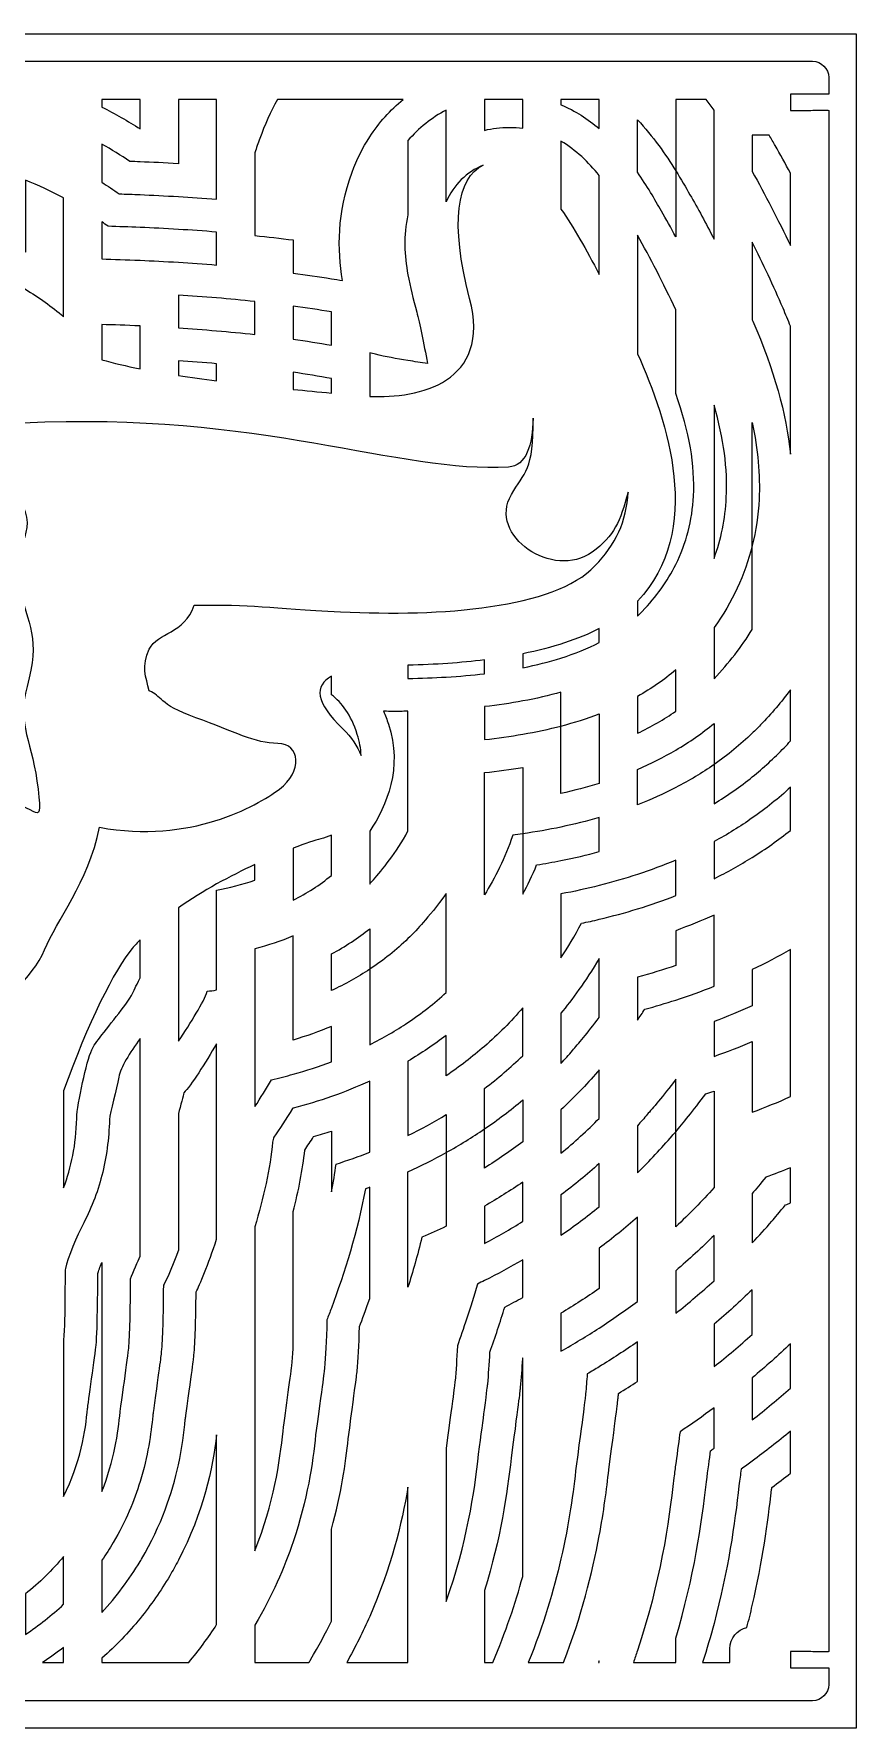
# Model space of a CAD drawing. Extents: x 110 to 520, y 70 to 380.
# Drawn here: x 369.6 to 520, y 70 to 380 of the extents above; entities that cross this region are included whole.
import ezdxf

# ---------------------------------------------------------------- set-up
doc = ezdxf.new("R2010")
doc.units = 0
doc.header["$MEASUREMENT"] = 0
doc.layers.add('DEFAULT', color=18, linetype='CONTINUOUS')

msp = doc.modelspace()

# ---------------------------------------------------------------- linework, layer by layer
at = {"layer": 'DEFAULT', "color": 18}
msp.add_lwpolyline([(520, 70), (110, 70), (110, 380), (520, 380)], close=True, dxfattribs=at)
at = {"layer": 'DEFAULT', "color": 1}
for points, knots in [([(511.49, 369), (511.72, 369), (512.28, 368.95), (513.24, 368.95), (514.21, 368.95), (514.99, 368.97), (515, 369), (515, 370), (515, 371), (515, 372), (515, 373.66), (513.66, 375), (512, 375), (380.67, 375), (249.33, 375), (118, 375), (116.34, 375), (115, 373.66), (115, 372), (115, 371), (115, 370), (115, 369), (115.08, 368.97), (115.83, 368.95), (116.74, 368.95), (117.71, 368.95), (118.27, 369), (118.49, 369), (119.66, 369), (120.83, 369), (121.99, 369), (121.99, 368), (121.99, 367), (121.99, 366), (120.83, 366), (119.66, 366), (118.49, 366), (118.27, 366), (117.71, 366.05), (116.74, 366.05), (115.83, 366.05), (115.08, 366.03), (115, 366), (115, 272), (115, 178), (115, 84), (115.08, 83.97), (115.83, 83.95), (116.74, 83.95), (117.71, 83.95), (118.27, 84), (118.49, 84), (119.66, 84), (120.83, 84), (121.99, 84), (121.99, 83), (121.99, 82), (121.99, 81), (120.83, 81), (119.66, 81), (118.49, 81), (118.27, 81), (117.71, 81.05), (116.74, 81.05), (115.83, 81.05), (115.08, 81.03), (115, 81), (115, 80), (115, 79), (115, 78), (115, 76.34), (116.34, 75), (118, 75), (249.33, 75), (380.67, 75), (512, 75), (513.66, 75), (515, 76.34), (515, 78), (515, 79), (515, 80), (514.99, 81), (514.99, 81.03), (514.21, 81.05), (513.24, 81.05), (512.28, 81.05), (511.72, 81), (511.49, 81), (510.33, 81), (509.16, 81), (507.99, 81), (507.99, 82), (507.99, 83), (507.99, 84), (509.16, 84), (510.33, 84), (511.49, 84), (511.72, 84), (512.28, 83.95), (513.24, 83.95), (514.21, 83.95), (514.99, 83.97), (515, 84), (515, 178), (515, 272), (514.99, 366), (514.99, 366.03), (514.21, 366.05), (513.24, 366.05), (512.28, 366.05), (511.72, 366), (511.49, 366), (510.33, 366), (509.16, 366), (507.99, 366), (507.99, 367), (507.99, 368), (507.99, 369), (509.16, 369), (510.33, 369), (511.49, 369)], [9.92, 9.92, 9.92, 9.92, 10.92, 10.92, 10.92, 11.94, 11.94, 11.94, 20.45, 20.45, 20.45, 21.45, 21.45, 21.45, 1138.31, 1138.31, 1138.31, 1139.31, 1139.31, 1139.31, 1147.83, 1147.83, 1147.83, 1148.83, 1148.83, 1148.83, 1149.83, 1149.83, 1149.83, 1159.75, 1159.75, 1159.75, 1168.25, 1168.25, 1168.25, 1178.17, 1178.17, 1178.17, 1179.17, 1179.17, 1179.17, 1180.17, 1180.17, 1180.17, 1979.56, 1979.56, 1979.56, 1980.56, 1980.56, 1980.56, 1981.56, 1981.56, 1981.56, 1991.48, 1991.48, 1991.48, 1999.98, 1999.98, 1999.98, 2009.9, 2009.9, 2009.9, 2010.9, 2010.9, 2010.9, 2011.9, 2011.9, 2011.9, 2020.41, 2020.41, 2020.41, 2021.41, 2021.41, 2021.41, 3138.27, 3138.27, 3138.27, 3139.27, 3139.27, 3139.27, 3147.79, 3147.79, 3147.79, 3148.79, 3148.79, 3148.79, 3149.79, 3149.79, 3149.79, 3159.71, 3159.71, 3159.71, 3168.21, 3168.21, 3168.21, 3178.13, 3178.13, 3178.13, 3179.13, 3179.13, 3179.13, 3180.15, 3180.15, 3180.15, 3979.54, 3979.54, 3979.54, 3980.54, 3980.54, 3980.54, 3981.54, 3981.54, 3981.54, 3991.46, 3991.46, 3991.46, 3999.96, 3999.96, 3999.96, 4009.88, 4009.88, 4009.88, 4009.88]), ([(382, 368), (384.33, 368), (386.67, 368), (389, 368), (389, 366.21), (389, 364.41), (389, 362.62), (386.74, 364.06), (384.41, 365.39), (382, 366.61), (382, 367.08), (382, 367.54), (382, 368)], [3.93, 3.93, 3.93, 3.93, 23.77, 23.77, 23.77, 39.03, 39.03, 39.03, 40.03, 40.03, 40.03, 43.96, 43.96, 43.96, 43.96]), ([(382, 359.82), (383.76, 358.83), (385.47, 357.78), (387.14, 356.67), (387.74, 356.64), (388.36, 356.62), (389, 356.59), (391.13, 356.5), (393.49, 356.39), (396, 356.24), (396, 360.16), (396, 364.08), (396, 368), (398.33, 368), (400.67, 368), (403, 368), (403, 361.92), (403, 355.83), (403, 349.75), (400.59, 349.94), (398.25, 350.1), (396, 350.23), (393.54, 350.38), (391.19, 350.5), (389, 350.59), (387.67, 350.64), (386.39, 350.69), (385.18, 350.73), (384.14, 351.46), (383.08, 352.17), (382, 352.84), (382, 355.17), (382, 357.49), (382, 359.82)], [19.76, 19.76, 19.76, 19.76, 20.76, 20.76, 20.76, 21.76, 21.76, 21.76, 22.76, 22.76, 22.76, 56.09, 56.09, 56.09, 75.94, 75.94, 75.94, 127.67, 127.67, 127.67, 128.67, 128.67, 128.67, 129.67, 129.67, 129.67, 130.67, 130.67, 130.67, 131.67, 131.67, 131.67, 151.43, 151.43, 151.43, 151.43]), ([(410, 358.25), (410.27, 359.12), (410.57, 359.99), (410.89, 360.87), (411.8, 363.36), (412.88, 365.75), (414.13, 368), (421.79, 368), (429.46, 368), (437.12, 368), (434.77, 366.06), (432.7, 363.75), (431, 361.14), (429.72, 359.17), (428.64, 357.02), (427.8, 354.71), (425.05, 347.13), (425.08, 340.65), (426.02, 334.86), (425.35, 334.98), (424.68, 335.09), (424, 335.2), (421.68, 335.59), (419.34, 335.93), (417, 336.24), (417, 338.26), (417, 340.28), (417, 342.29), (414.66, 342.6), (412.32, 342.86), (410, 343.1), (410, 348.15), (410, 353.2), (410, 358.25)], [42.93, 42.93, 42.93, 42.93, 43.93, 43.93, 43.93, 44.93, 44.93, 44.93, 110.1, 110.1, 110.1, 111.1, 111.1, 111.1, 112.1, 112.1, 112.1, 113.1, 113.1, 113.1, 114.1, 114.1, 114.1, 115.1, 115.1, 115.1, 132.26, 132.26, 132.26, 133.26, 133.26, 133.26, 176.19, 176.19, 176.19, 176.19]), ([(438, 346.91), (438, 351.43), (438, 355.95), (438, 360.47), (439.97, 362.77), (442.35, 364.66), (445, 366.06), (445, 360.46), (445, 354.86), (445, 349.26), (446.34, 352.39), (448.77, 354.75), (451.76, 355.97), (446.95, 353.7), (445.69, 345.37), (449.29, 331.6), (453.31, 316.19), (440.13, 313.25), (431, 313.67), (431, 316.32), (431, 318.97), (431, 321.62), (431.36, 321.54), (431.71, 321.46), (432.06, 321.37), (433.85, 320.95), (435.9, 320.56), (438, 320.22), (439.18, 320.04), (440.39, 319.86), (441.57, 319.71), (440.9, 323.39), (440.12, 327.07), (439.6, 329.1), (438.98, 331.5), (438.4, 333.73), (438, 335.94), (437.34, 339.51), (437.15, 342.99), (438, 346.91)], [1, 1, 1, 1, 39.45, 39.45, 39.45, 40.45, 40.45, 40.45, 88.07, 88.07, 88.07, 89.07, 89.07, 89.07, 90.07, 90.07, 90.07, 91.07, 91.07, 91.07, 113.61, 113.61, 113.61, 114.61, 114.61, 114.61, 115.61, 115.61, 115.61, 116.61, 116.61, 116.61, 117.61, 117.61, 117.61, 118.61, 118.61, 118.61, 119.61, 119.61, 119.61, 119.61]), ([(452, 368), (454.33, 368), (456.67, 368), (459, 368), (459, 366.25), (459, 364.49), (459, 362.74), (458.2, 362.84), (457.37, 362.9), (456.51, 362.9), (454.95, 362.9), (453.44, 362.71), (452, 362.35), (452, 364.23), (452, 366.12), (452, 368)], [16.02, 16.02, 16.02, 16.02, 35.87, 35.87, 35.87, 50.78, 50.78, 50.78, 51.78, 51.78, 51.78, 52.78, 52.78, 52.78, 68.8, 68.8, 68.8, 68.8]), ([(466, 368), (468.33, 368), (470.67, 368), (473, 368), (473, 366.22), (473, 364.45), (473, 362.67), (470.95, 364.42), (468.63, 365.94), (466, 367.03), (466, 367.36), (466, 367.68), (466, 368)], [2.74, 2.74, 2.74, 2.74, 22.58, 22.58, 22.58, 37.68, 37.68, 37.68, 38.68, 38.68, 38.68, 41.42, 41.42, 41.42, 41.42]), ([(487, 354.95), (485.15, 357.94), (482.86, 361.24), (480, 364.28), (480, 361.09), (480, 357.9), (480, 354.71), (481.74, 352.19), (483.17, 349.7), (484.39, 347.58), (485.24, 346.1), (486.12, 344.53), (487, 342.88), (487, 346.91), (487, 350.93), (487, 354.95), (487, 359.3), (487, 363.65), (487, 368), (488.85, 368), (490.69, 368), (492.54, 368), (493.05, 367.34), (493.53, 366.69), (494, 366.04), (494, 358.18), (494, 350.32), (494, 342.46), (492.52, 345.33), (491.03, 348.08), (489.59, 350.58), (488.83, 351.89), (487.98, 353.38), (487, 354.95)], [157.75, 157.75, 157.75, 157.75, 158.75, 158.75, 158.75, 185.88, 185.88, 185.88, 186.88, 186.88, 186.88, 187.88, 187.88, 187.88, 222.1, 222.1, 222.1, 259.08, 259.08, 259.08, 274.77, 274.77, 274.77, 275.77, 275.77, 275.77, 342.63, 342.63, 342.63, 343.63, 343.63, 343.63, 344.63, 344.63, 344.63, 344.63]), ([(466, 360.36), (468.74, 358.76), (471.03, 356.54), (473, 354.1), (473, 348.06), (473, 342.03), (473, 335.99), (470.64, 340.55), (468.31, 344.63), (466, 347.92), (466, 352.07), (466, 356.21), (466, 360.36)], [35.24, 35.24, 35.24, 35.24, 36.24, 36.24, 36.24, 87.57, 87.57, 87.57, 88.57, 88.57, 88.57, 123.81, 123.81, 123.81, 123.81]), ([(508, 354.51), (508, 350.09), (508, 345.67), (508, 341.25), (505.71, 346.01), (503.31, 350.66), (501, 354.8), (501, 357.02), (501, 359.25), (501, 361.47), (502.03, 361.47), (503.05, 361.47), (504.08, 361.47), (504.48, 360.79), (504.85, 360.15), (505.19, 359.57), (506.11, 357.96), (507.05, 356.27), (508, 354.51)], [1, 1, 1, 1, 38.6, 38.6, 38.6, 39.6, 39.6, 39.6, 58.52, 58.52, 58.52, 67.26, 67.26, 67.26, 68.26, 68.26, 68.26, 69.26, 69.26, 69.26, 69.26]), ([(375, 328.24), (372.86, 330.11), (370.51, 331.79), (368, 333.26), (365.78, 334.56), (363.43, 335.69), (361, 336.64), (358.73, 337.52), (356.39, 338.25), (354, 338.8), (354, 336.35), (354, 333.89), (354, 331.44), (356.45, 330.92), (358.8, 330.33), (361, 329.65), (361, 331.98), (361, 334.31), (361, 336.64), (361, 338.77), (361, 340.9), (361, 343.04), (363.4, 342.21), (365.75, 341.23), (368, 340.09), (368, 344.48), (368, 348.86), (368, 353.25), (370.4, 352.29), (372.74, 351.21), (375, 349.99), (375, 342.74), (375, 335.49), (375, 328.24)], [61.66, 61.66, 61.66, 61.66, 62.66, 62.66, 62.66, 63.66, 63.66, 63.66, 64.66, 64.66, 64.66, 85.52, 85.52, 85.52, 86.52, 86.52, 86.52, 106.32, 106.32, 106.32, 124.46, 124.46, 124.46, 125.46, 125.46, 125.46, 162.76, 162.76, 162.76, 163.76, 163.76, 163.76, 225.42, 225.42, 225.42, 225.42]), ([(382, 345.62), (382.38, 345.35), (382.77, 345.07), (383.15, 344.79), (384.99, 344.74), (386.95, 344.67), (389, 344.58), (391.23, 344.49), (393.57, 344.37), (396, 344.23), (398.27, 344.09), (400.61, 343.93), (403, 343.74), (403, 341.73), (403, 339.72), (403, 337.71), (400.6, 337.91), (398.26, 338.07), (396, 338.21), (393.56, 338.36), (391.21, 338.48), (389, 338.58), (386.48, 338.68), (384.13, 338.76), (382, 338.81), (382, 341.08), (382, 343.35), (382, 345.62)], [19.3, 19.3, 19.3, 19.3, 20.3, 20.3, 20.3, 21.3, 21.3, 21.3, 22.3, 22.3, 22.3, 23.3, 23.3, 23.3, 40.37, 40.37, 40.37, 41.37, 41.37, 41.37, 42.37, 42.37, 42.37, 43.37, 43.37, 43.37, 62.67, 62.67, 62.67, 62.67]), ([(480, 276.22), (492.22, 289.01), (485.57, 309.08), (480, 321.47), (480, 328.7), (480, 335.94), (480, 343.18), (482.31, 339.07), (484.73, 334.34), (487, 329.52), (487, 324.41), (487, 319.3), (487, 314.19), (489.5, 307.14), (490.54, 301.08), (490.25, 295.44), (490.03, 290.99), (488.94, 286.8), (487, 282.91), (485.48, 279.86), (483.43, 276.99), (480.87, 274.33), (480.59, 274.04), (480.3, 273.75), (480, 273.47), (480, 274.38), (480, 275.3), (480, 276.22)], [7.81, 7.81, 7.81, 7.81, 8.81, 8.81, 8.81, 70.36, 70.36, 70.36, 71.36, 71.36, 71.36, 114.79, 114.79, 114.79, 115.79, 115.79, 115.79, 116.79, 116.79, 116.79, 117.79, 117.79, 117.79, 118.79, 118.79, 118.79, 126.6, 126.6, 126.6, 126.6]), ([(508, 303.07), (507.24, 310.57), (504.98, 318.49), (501.12, 327.42), (501.08, 327.51), (501.04, 327.6), (501, 327.7), (501, 332.44), (501, 337.18), (501, 341.92), (502.97, 337.95), (504.89, 333.83), (506.63, 329.8), (507.11, 328.69), (507.56, 327.59), (508, 326.5), (508, 318.69), (508, 310.88), (508, 303.07)], [66.42, 66.42, 66.42, 66.42, 67.42, 67.42, 67.42, 68.42, 68.42, 68.42, 108.73, 108.73, 108.73, 109.73, 109.73, 109.73, 110.73, 110.73, 110.73, 177.15, 177.15, 177.15, 177.15]), ([(396, 326.19), (396, 328.19), (396, 330.2), (396, 332.2), (398.25, 332.06), (400.6, 331.89), (403, 331.69), (405.29, 331.5), (407.64, 331.28), (410, 331.03), (410, 329.02), (410, 327.01), (410, 325), (407.64, 325.26), (405.3, 325.48), (403, 325.67), (400.6, 325.88), (398.26, 326.05), (396, 326.19)], [1, 1, 1, 1, 18.02, 18.02, 18.02, 19.02, 19.02, 19.02, 20.02, 20.02, 20.02, 37.1, 37.1, 37.1, 38.1, 38.1, 38.1, 39.1, 39.1, 39.1, 39.1]), ([(417, 324.14), (417, 326.15), (417, 328.17), (417, 330.19), (419.35, 329.87), (421.69, 329.51), (424, 329.12), (424, 327.09), (424, 325.06), (424, 323.04), (421.7, 323.44), (419.36, 323.81), (417, 324.14)], [1, 1, 1, 1, 18.15, 18.15, 18.15, 19.15, 19.15, 19.15, 36.4, 36.4, 36.4, 37.4, 37.4, 37.4, 37.4]), ([(382, 326.81), (384.11, 326.76), (386.46, 326.68), (389, 326.57), (389, 323.95), (389, 321.33), (389, 318.71), (386.48, 319.21), (384.14, 319.76), (382, 320.38), (382, 322.52), (382, 324.67), (382, 326.81)], [18.25, 18.25, 18.25, 18.25, 19.25, 19.25, 19.25, 41.53, 41.53, 41.53, 42.53, 42.53, 42.53, 60.78, 60.78, 60.78, 60.78]), ([(403, 319.65), (403, 318.6), (403, 317.55), (403, 316.5), (400.57, 316.81), (398.23, 317.13), (396, 317.48), (396, 318.37), (396, 319.27), (396, 320.17), (398.26, 320.03), (400.6, 319.85), (403, 319.65)], [1, 1, 1, 1, 9.93, 9.93, 9.93, 10.93, 10.93, 10.93, 18.58, 18.58, 18.58, 19.58, 19.58, 19.58, 19.58]), ([(456.4, 300.75), (459.65, 300.96), (460.81, 304.74), (460.9, 309.68), (461.09, 300.2), (459.23, 299.69), (456.92, 295.72), (452.53, 288.16), (464.62, 280.01), (471.71, 285.18), (475.84, 288.18), (476.81, 290.79), (478.28, 296.14), (478.03, 290.83), (475.97, 286.54), (472.22, 282.64), (464.77, 274.88), (444.23, 273.34), (425.67, 274.27), (412.49, 274.94), (409.57, 275.64), (398.86, 275.45), (397.18, 270.16), (392.18, 270.53), (390.68, 267.42), (389.19, 264.31), (390.05, 262.26), (390.68, 259.82), (392.97, 258.91), (392.21, 257.39), (399.2, 254.88), (406.2, 252.37), (410.01, 250.17), (414.19, 250.17), (418.37, 250.17), (418.75, 244.92), (414.49, 241.8), (410.23, 238.68), (398.22, 231.78), (381.56, 234.82), (379.51, 224.63), (373.65, 217.74), (371.53, 212.39), (369.41, 207.03), (362.77, 203.09), (362.45, 197.86), (361.79, 186.94), (359.82, 189.35), (359.45, 182.76), (359.08, 176.16), (357.09, 173.54), (355.34, 168.69), (353.6, 163.83), (351.61, 161.09), (351.48, 157.23), (351.35, 153.37), (351.23, 151.63), (350.98, 141.25), (350.9, 137.9), (349.61, 135.24), (349.46, 130.45), (349.04, 139.84), (349.74, 154.62), (337.66, 156.61), (333.61, 157.28), (335.67, 158.85), (338.48, 163.34), (341.29, 167.82), (343.89, 170.68), (339.53, 176.53), (335.17, 182.39), (342.85, 191.05), (345.13, 195.54), (349.86, 204.84), (341.06, 205.94), (341.13, 211.94), (341.2, 217.66), (343.14, 216.82), (345.74, 222.75), (347.03, 225.68), (345.19, 228.47), (348.87, 230.73), (352.76, 233.12), (354.18, 238.51), (361.07, 239.38), (370.08, 240.52), (371.3, 233.06), (370.33, 241.8), (369.39, 250.25), (366.37, 253.72), (368.32, 260.59), (370.78, 269.25), (368.62, 271.91), (366.71, 279.05), (364.81, 286.18), (370.94, 288.27), (366.9, 294.82), (361.57, 303.45), (367.96, 303.37), (365.21, 309.43), (363.02, 314.25), (358.29, 314.96), (356.45, 318.69), (361.88, 316.33), (366.03, 312.95), (367.56, 308.76), (410.76, 310.99), (436.73, 299.43), (456.4, 300.75)], [1, 1, 1, 1, 2, 2, 2, 3, 3, 3, 4, 4, 4, 5, 5, 5, 6, 6, 6, 7, 7, 7, 8, 8, 8, 9, 9, 9, 10, 10, 10, 11, 11, 11, 12, 12, 12, 13, 13, 13, 14, 14, 14, 15, 15, 15, 16, 16, 16, 17, 17, 17, 18, 18, 18, 19, 19, 19, 20, 20, 20, 21, 21, 21, 22, 22, 22, 23, 23, 23, 24, 24, 24, 25, 25, 25, 26, 26, 26, 27, 27, 27, 28, 28, 28, 29, 29, 29, 30, 30, 30, 31, 31, 31, 32, 32, 32, 33, 33, 33, 34, 34, 34, 35, 35, 35, 36, 36, 36, 37, 37, 37, 37]), ([(424, 316.94), (424, 316.05), (424, 315.16), (424, 314.28), (421.61, 314.5), (419.28, 314.72), (417, 314.95), (417, 315.99), (417, 317.03), (417, 318.08), (419.36, 317.74), (421.71, 317.36), (424, 316.94)], [1, 1, 1, 1, 8.55, 8.55, 8.55, 9.55, 9.55, 9.55, 18.42, 18.42, 18.42, 19.42, 19.42, 19.42, 19.42]), ([(496.24, 295.14), (496.05, 291.24), (495.3, 287.52), (494, 283.99), (494, 293.34), (494, 302.7), (494, 312.05), (495.79, 305.93), (496.51, 300.41), (496.24, 295.14)], [1, 1, 1, 1, 2, 2, 2, 81.54, 81.54, 81.54, 82.54, 82.54, 82.54, 82.54]), ([(502.24, 294.84), (502.46, 299.34), (502.06, 303.96), (501, 308.87), (501, 301.37), (501, 293.87), (501, 286.36), (501, 281.25), (501, 276.15), (501, 271.04), (499.05, 267.87), (496.72, 264.86), (494, 262.02), (494, 265.13), (494, 268.25), (494, 271.37), (497.34, 275.99), (499.68, 280.99), (501, 286.36), (501.68, 289.1), (502.09, 291.92), (502.24, 294.84)], [2, 2, 2, 2, 3, 3, 3, 66.81, 66.81, 66.81, 110.26, 110.26, 110.26, 111.26, 111.26, 111.26, 137.77, 137.77, 137.77, 138.77, 138.77, 138.77, 139.77, 139.77, 139.77, 139.77]), ([(459, 264.02), (459, 264.88), (459, 265.73), (459, 266.58), (464.52, 267.69), (469.21, 269.23), (473, 271.18), (473, 270.32), (473, 269.47), (473, 268.62), (470.9, 267.54), (468.57, 266.6), (466, 265.79), (463.84, 265.11), (461.51, 264.52), (459, 264.02)], [1, 1, 1, 1, 8.25, 8.25, 8.25, 9.25, 9.25, 9.25, 16.51, 16.51, 16.51, 17.51, 17.51, 17.51, 18.51, 18.51, 18.51, 18.51]), ([(438, 262.06), (438, 262.87), (438, 263.68), (438, 264.49), (443.05, 264.6), (447.72, 264.92), (452, 265.45), (452, 264.61), (452, 263.77), (452, 262.93), (449.78, 262.67), (447.44, 262.46), (445, 262.32), (442.76, 262.18), (440.43, 262.09), (438, 262.06)], [1, 1, 1, 1, 7.9, 7.9, 7.9, 8.9, 8.9, 8.9, 16.05, 16.05, 16.05, 17.05, 17.05, 17.05, 18.05, 18.05, 18.05, 18.05]), ([(480, 258.78), (482.58, 260.22), (484.92, 261.83), (487, 263.63), (487, 261.11), (487, 258.58), (487, 256.06), (484.84, 254.58), (482.51, 253.23), (480, 252.02), (480, 254.28), (480, 256.53), (480, 258.78)], [19.15, 19.15, 19.15, 19.15, 20.15, 20.15, 20.15, 41.6, 41.6, 41.6, 42.6, 42.6, 42.6, 61.75, 61.75, 61.75, 61.75]), ([(428.74, 251.83), (429.17, 250.52), (429.38, 249.23), (429.43, 247.99), (428.75, 249.69), (427.67, 251.33), (426.16, 252.77), (420.98, 257.72), (420.85, 260.74), (424, 262.47), (424, 261.34), (424, 260.2), (424, 259.07), (425.95, 257.63), (427.55, 255.45), (428.74, 251.83)], [1, 1, 1, 1, 2, 2, 2, 3, 3, 3, 4, 4, 4, 13.64, 13.64, 13.64, 14.64, 14.64, 14.64, 14.64]), ([(459, 251.86), (456.76, 251.47), (454.43, 251.14), (452, 250.88), (452, 252.89), (452, 254.89), (452, 256.9), (454.44, 257.18), (456.78, 257.52), (459, 257.94), (461.47, 258.39), (463.8, 258.93), (466, 259.55), (466, 257.49), (466, 255.43), (466, 253.36), (466, 249.25), (466, 245.13), (466, 241.01), (468.43, 241.56), (470.76, 242.17), (473, 242.87), (473, 247.1), (473, 251.33), (473, 255.56), (470.8, 254.73), (468.47, 254), (466, 253.36), (463.78, 252.78), (461.45, 252.28), (459, 251.86)], [37.97, 37.97, 37.97, 37.97, 38.97, 38.97, 38.97, 56.05, 56.05, 56.05, 57.05, 57.05, 57.05, 58.05, 58.05, 58.05, 75.6, 75.6, 75.6, 110.6, 110.6, 110.6, 111.6, 111.6, 111.6, 147.57, 147.57, 147.57, 148.57, 148.57, 148.57, 149.57, 149.57, 149.57, 149.57]), ([(508, 250.63), (507.62, 250.21), (507.23, 249.8), (506.83, 249.39), (505, 247.48), (503.06, 245.7), (501, 244.04), (498.8, 242.27), (496.47, 240.63), (494, 239.13), (494, 241.52), (494, 243.91), (494, 246.3), (494, 248.81), (494, 251.32), (494, 253.83), (491.84, 252.05), (489.52, 250.42), (487, 248.95), (484.81, 247.66), (482.47, 246.49), (480, 245.43), (480, 243.27), (480, 241.11), (480, 238.95), (482.45, 239.9), (484.78, 240.94), (487, 242.09), (489.47, 243.37), (491.81, 244.77), (494, 246.3), (496.51, 248.05), (498.85, 249.96), (501, 252.05), (501.51, 252.53), (502.01, 253.03), (502.5, 253.55), (504.5, 255.62), (506.33, 257.77), (508, 260), (508, 256.87), (508, 253.75), (508, 250.63)], [26.56, 26.56, 26.56, 26.56, 27.56, 27.56, 27.56, 28.56, 28.56, 28.56, 29.56, 29.56, 29.56, 49.89, 49.89, 49.89, 71.23, 71.23, 71.23, 72.23, 72.23, 72.23, 73.23, 73.23, 73.23, 91.61, 91.61, 91.61, 92.61, 92.61, 92.61, 93.61, 93.61, 93.61, 94.61, 94.61, 94.61, 95.61, 95.61, 95.61, 96.61, 96.61, 96.61, 123.17, 123.17, 123.17, 123.17]), ([(434.44, 253.7), (434.16, 254.54), (433.86, 255.33), (433.55, 256.07), (434.27, 256.05), (434.78, 256.03), (435.09, 256.03), (436.07, 256.03), (437.04, 256.04), (438, 256.06), (438, 248.75), (438, 241.45), (438, 234.15), (435.86, 230.09), (433.24, 227.04), (431.7, 225.24), (431.47, 224.97), (431.24, 224.71), (431, 224.45), (431, 227.67), (431, 230.89), (431, 234.11), (434.15, 238.83), (437.07, 245.66), (434.44, 253.7)], [1, 1, 1, 1, 2, 2, 2, 3, 3, 3, 4, 4, 4, 66.1, 66.1, 66.1, 67.1, 67.1, 67.1, 68.1, 68.1, 68.1, 95.48, 95.48, 95.48, 96.48, 96.48, 96.48, 96.48]), ([(452, 222.44), (453.89, 225.51), (455.77, 229.18), (457.17, 233.37), (457.79, 233.45), (458.4, 233.54), (459, 233.63), (461.41, 233.98), (463.75, 234.4), (466, 234.87), (468.42, 235.38), (470.75, 235.96), (473, 236.6), (473, 234.53), (473, 232.45), (473, 230.37), (470.74, 229.76), (468.41, 229.22), (466, 228.75), (464.54, 228.46), (463.06, 228.19), (461.55, 227.95), (460.76, 226.04), (459.9, 224.25), (459, 222.59), (459, 226.27), (459, 229.95), (459, 233.63), (459, 237.68), (459, 241.73), (459, 245.77), (456.75, 245.4), (454.42, 245.1), (452, 244.84), (452, 237.38), (452, 229.91), (452, 222.44)], [130.21, 130.21, 130.21, 130.21, 131.21, 131.21, 131.21, 132.21, 132.21, 132.21, 133.21, 133.21, 133.21, 134.21, 134.21, 134.21, 151.88, 151.88, 151.88, 152.88, 152.88, 152.88, 153.88, 153.88, 153.88, 154.88, 154.88, 154.88, 186.18, 186.18, 186.18, 220.6, 220.6, 220.6, 221.6, 221.6, 221.6, 285.09, 285.09, 285.09, 285.09]), ([(508, 234.27), (505.78, 232.5), (503.44, 230.85), (501, 229.32), (498.76, 227.92), (496.43, 226.62), (494, 225.42), (494, 227.68), (494, 229.94), (494, 232.2), (496.44, 233.52), (498.78, 234.97), (501, 236.53), (503.46, 238.26), (505.8, 240.13), (508, 242.15), (508, 239.52), (508, 236.89), (508, 234.27)], [22.34, 22.34, 22.34, 22.34, 23.34, 23.34, 23.34, 24.34, 24.34, 24.34, 43.55, 43.55, 43.55, 44.55, 44.55, 44.55, 45.55, 45.55, 45.55, 67.89, 67.89, 67.89, 67.89]), ([(422.06, 232.72), (422.75, 232.9), (423.39, 233.13), (424, 233.41), (424, 230.95), (424, 228.49), (424, 226.03), (421.87, 224.23), (419.5, 222.74), (417, 221.52), (417, 224.68), (417, 227.83), (417, 230.99), (419.27, 231.87), (421.05, 232.46), (422.06, 232.72)], [1, 1, 1, 1, 2, 2, 2, 22.92, 22.92, 22.92, 23.92, 23.92, 23.92, 50.77, 50.77, 50.77, 51.77, 51.77, 51.77, 51.77]), ([(403, 205.06), (402.42, 204.97), (401.83, 204.89), (401.24, 204.82), (400.69, 202.83), (398.3, 199.12), (396, 195.67), (396, 203.81), (396, 211.96), (396, 220.1), (400.48, 223.24), (405.51, 225.93), (410, 228.01), (410, 227.06), (410, 226.1), (410, 225.14), (407.68, 224.35), (405.3, 223.76), (403, 223.33), (403, 217.24), (403, 211.15), (403, 205.06)], [51.79, 51.79, 51.79, 51.79, 52.79, 52.79, 52.79, 53.79, 53.79, 53.79, 123.03, 123.03, 123.03, 124.03, 124.03, 124.03, 132.17, 132.17, 132.17, 133.17, 133.17, 133.17, 184.96, 184.96, 184.96, 184.96]), ([(487, 222.33), (484.74, 221.45), (482.41, 220.63), (480, 219.89), (477.73, 219.2), (475.4, 218.56), (473, 217.99), (471.93, 217.73), (470.85, 217.49), (469.76, 217.27), (468.53, 214.95), (467.24, 212.84), (466, 210.95), (466, 214.85), (466, 218.74), (466, 222.63), (468.4, 223.09), (470.73, 223.6), (473, 224.17), (475.41, 224.78), (477.74, 225.45), (480, 226.2), (482.42, 226.99), (484.75, 227.86), (487, 228.82), (487, 226.66), (487, 224.49), (487, 222.33)], [18.41, 18.41, 18.41, 18.41, 19.41, 19.41, 19.41, 20.41, 20.41, 20.41, 21.41, 21.41, 21.41, 22.41, 22.41, 22.41, 55.52, 55.52, 55.52, 56.52, 56.52, 56.52, 57.52, 57.52, 57.52, 58.52, 58.52, 58.52, 76.93, 76.93, 76.93, 76.93]), ([(424, 211.65), (424, 209.41), (424, 207.18), (424, 204.95), (426.48, 206.11), (428.82, 207.41), (431, 208.85), (433.55, 210.53), (435.89, 212.4), (438, 214.45), (438.98, 215.4), (439.92, 216.39), (440.81, 217.43), (441.81, 218.59), (443.34, 220.38), (445, 222.72), (445, 216.67), (445, 210.62), (445, 204.57), (442.83, 202.6), (440.49, 200.78), (438, 199.11), (435.79, 197.63), (433.45, 196.26), (431, 195.03), (431, 199.64), (431, 204.24), (431, 208.85), (431, 211.32), (431, 213.79), (431, 216.26), (428.87, 214.55), (426.54, 213.01), (424, 211.65)], [61.18, 61.18, 61.18, 61.18, 80.17, 80.17, 80.17, 81.17, 81.17, 81.17, 82.17, 82.17, 82.17, 83.17, 83.17, 83.17, 84.17, 84.17, 84.17, 135.61, 135.61, 135.61, 136.61, 136.61, 136.61, 137.61, 137.61, 137.61, 176.79, 176.79, 176.79, 197.79, 197.79, 197.79, 198.79, 198.79, 198.79, 198.79]), ([(487, 203.22), (485.16, 202.63), (483.27, 202.06), (481.35, 201.54), (480.89, 200.85), (480.44, 200.17), (480, 199.53), (480, 202.15), (480, 204.77), (480, 207.39), (482.39, 208.05), (484.73, 208.76), (487, 209.54), (487, 211.67), (487, 213.79), (487, 215.91), (489.41, 216.79), (491.74, 217.74), (494, 218.77), (494, 214.42), (494, 210.07), (494, 205.73), (491.73, 204.83), (489.4, 203.99), (487, 203.22)], [1, 1, 1, 1, 2, 2, 2, 3, 3, 3, 25.3, 25.3, 25.3, 26.3, 26.3, 26.3, 44.35, 44.35, 44.35, 45.35, 45.35, 45.35, 82.32, 82.32, 82.32, 83.32, 83.32, 83.32, 83.32]), ([(389, 214.25), (389, 211.92), (389, 209.59), (389, 207.26), (388.56, 206.41), (388.24, 205.74), (388.12, 205.44), (387.26, 203.27), (384.11, 199.58), (382, 196.84), (381.12, 195.7), (380.42, 194.72), (380.14, 194.09), (379.23, 192.05), (377.48, 184.34), (377.41, 181.56), (377.28, 176.72), (376.42, 172.59), (375, 168.88), (375, 174.79), (375, 180.69), (375, 186.6), (379.41, 198.94), (384.28, 208.79), (387.57, 212.67), (388.02, 213.2), (388.49, 213.73), (389, 214.25)], [1, 1, 1, 1, 20.79, 20.79, 20.79, 21.79, 21.79, 21.79, 22.79, 22.79, 22.79, 23.79, 23.79, 23.79, 24.79, 24.79, 24.79, 25.79, 25.79, 25.79, 76.01, 76.01, 76.01, 77.01, 77.01, 77.01, 78.01, 78.01, 78.01, 78.01]), ([(424, 198.39), (424, 196.24), (424, 194.09), (424, 191.94), (421.74, 191.08), (419.41, 190.31), (417, 189.64), (415.7, 189.28), (414.39, 188.94), (413.05, 188.64), (412.1, 187.03), (411.05, 185.31), (410, 183.71), (410, 193.33), (410, 202.96), (410, 212.59), (412.35, 213.21), (414.71, 213.98), (417, 214.94), (417, 208.59), (417, 202.24), (417, 195.89), (419.42, 196.62), (421.76, 197.45), (424, 198.39)], [1, 1, 1, 1, 19.29, 19.29, 19.29, 20.29, 20.29, 20.29, 21.29, 21.29, 21.29, 22.29, 22.29, 22.29, 104.16, 104.16, 104.16, 105.16, 105.16, 105.16, 159.16, 159.16, 159.16, 160.16, 160.16, 160.16, 160.16]), ([(466, 191.61), (466, 194.67), (466, 197.74), (466, 200.8), (467.92, 203.19), (470.48, 206.61), (473, 210.81), (473, 207.22), (473, 203.64), (473, 200.05), (470.87, 197.19), (469.08, 195.1), (468.13, 193.99), (467.44, 193.18), (466.73, 192.39), (466, 191.61)], [1, 1, 1, 1, 27.07, 27.07, 27.07, 28.07, 28.07, 28.07, 58.56, 58.56, 58.56, 59.56, 59.56, 59.56, 60.56, 60.56, 60.56, 60.56]), ([(508, 185.55), (505.72, 184.54), (503.38, 183.59), (501, 182.69), (501, 187), (501, 191.3), (501, 195.61), (498.72, 194.65), (496.39, 193.75), (494, 192.91), (494, 195.04), (494, 197.17), (494, 199.29), (496.39, 200.18), (498.73, 201.14), (501, 202.16), (501, 204.37), (501, 206.58), (501, 208.78), (503.4, 209.93), (505.74, 211.17), (508, 212.49), (508, 203.51), (508, 194.53), (508, 185.55)], [76.36, 76.36, 76.36, 76.36, 77.36, 77.36, 77.36, 113.99, 113.99, 113.99, 114.99, 114.99, 114.99, 133.08, 133.08, 133.08, 134.08, 134.08, 134.08, 152.87, 152.87, 152.87, 153.87, 153.87, 153.87, 230.23, 230.23, 230.23, 230.23]), ([(459, 193.04), (456.81, 190.91), (454.47, 188.9), (452, 187.02), (452, 184.56), (452, 182.1), (452, 179.63), (452, 177.25), (452, 174.87), (452, 172.48), (454.42, 173.99), (456.76, 175.59), (459, 177.29), (459, 179.84), (459, 182.4), (459, 184.95), (456.78, 183.07), (454.44, 181.3), (452, 179.63), (449.75, 178.1), (447.42, 176.66), (445, 175.32), (442.74, 174.06), (440.4, 172.88), (438, 171.8), (438, 164.76), (438, 157.71), (438, 150.67), (438.87, 153.44), (439.77, 156.55), (440.57, 159.83), (442.07, 160.46), (443.55, 161.13), (445, 161.83), (445, 166.32), (445, 170.82), (445, 175.32), (445, 177.63), (445, 179.94), (445, 182.25), (442.75, 180.88), (440.42, 179.6), (438, 178.42), (438, 182.96), (438, 187.49), (438, 192.03), (440.46, 193.48), (442.79, 195.06), (445, 196.76), (445, 194.3), (445, 191.83), (445, 189.37), (447.46, 191.04), (449.8, 192.83), (452, 194.74), (454.52, 196.93), (456.86, 199.28), (459, 201.78), (459, 198.86), (459, 195.95), (459, 193.04)], [24.78, 24.78, 24.78, 24.78, 25.78, 25.78, 25.78, 46.71, 46.71, 46.71, 66.98, 66.98, 66.98, 67.98, 67.98, 67.98, 89.72, 89.72, 89.72, 90.72, 90.72, 90.72, 91.72, 91.72, 91.72, 92.72, 92.72, 92.72, 152.61, 152.61, 152.61, 153.61, 153.61, 153.61, 154.61, 154.61, 154.61, 192.85, 192.85, 192.85, 212.5, 212.5, 212.5, 213.5, 213.5, 213.5, 252.06, 252.06, 252.06, 253.06, 253.06, 253.06, 274, 274, 274, 275, 275, 275, 276, 276, 276, 300.78, 300.78, 300.78, 300.78]), ([(380.94, 140.07), (380.81, 138.77), (379.43, 128.87), (379.39, 128.5), (379, 124.45), (378.13, 118.57), (375, 112.36), (375, 121.9), (375, 131.43), (375, 140.97), (375.4, 145.36), (375.15, 153.04), (375.34, 154.11), (375.63, 155.79), (377.7, 160.6), (378.38, 161.87), (379.97, 164.83), (381.17, 167.9), (382, 171.13), (382.84, 174.39), (383.3, 177.79), (383.4, 181.39), (383.45, 182.63), (384.76, 186.97), (385.1, 189.11), (385.39, 190.9), (387.14, 193.56), (389, 196.17), (389, 182.87), (389, 169.57), (389, 156.28), (388.99, 156.26), (388.98, 156.24), (388.97, 156.22), (388.65, 155.61), (387.71, 153.4), (387.26, 152.18), (387.26, 152.06), (387.26, 151.93), (387.26, 151.79), (387.21, 146.72), (387.14, 141.73), (386.91, 139.47), (386.83, 138.62), (385.39, 128.13), (385.35, 127.84), (384.99, 124.09), (384.25, 118.94), (382, 113.3), (382, 127.27), (382, 141.24), (382, 155.21), (381.67, 154.39), (381.4, 153.63), (381.28, 153.19), (381.26, 152.59), (381.23, 142.95), (380.94, 140.07)], [1, 1, 1, 1, 2, 2, 2, 3, 3, 3, 84.1, 84.1, 84.1, 85.1, 85.1, 85.1, 86.1, 86.1, 86.1, 87.1, 87.1, 87.1, 88.1, 88.1, 88.1, 89.1, 89.1, 89.1, 90.1, 90.1, 90.1, 203.17, 203.17, 203.17, 204.17, 204.17, 204.17, 205.17, 205.17, 205.17, 206.17, 206.17, 206.17, 207.17, 207.17, 207.17, 208.17, 208.17, 208.17, 209.17, 209.17, 209.17, 327.97, 327.97, 327.97, 328.97, 328.97, 328.97, 329.97, 329.97, 329.97, 329.97]), ([(403, 159.48), (401.44, 154.8), (399.91, 151.03), (399.24, 149.81), (399.19, 144.59), (399.09, 140.62), (398.85, 138.27), (398.8, 137.77), (398.66, 136.6), (397.38, 127.22), (397.34, 126.96), (397.31, 126.71), (397.27, 126.46), (397.05, 124.1), (396.69, 121.29), (396, 118.15), (394.89, 113.05), (392.91, 107.11), (389.24, 100.9), (389.16, 100.76), (389.08, 100.63), (389, 100.5), (386.97, 97.13), (384.64, 94.02), (382, 91.17), (382, 94.36), (382, 97.54), (382, 100.73), (382.73, 101.77), (383.42, 102.85), (384.08, 103.95), (386.37, 107.83), (387.93, 111.62), (389, 115.12), (390.43, 119.77), (391, 123.92), (391.31, 127.15), (391.35, 127.44), (391.39, 127.74), (391.43, 128.03), (392.57, 136.36), (392.84, 138.38), (392.88, 138.87), (393.11, 141.13), (393.2, 145.37), (393.25, 151.03), (393.53, 151.29), (394.66, 153.86), (396, 157.48), (396, 165.8), (396, 174.12), (396, 182.44), (396.4, 183.92), (396.88, 185.68), (397, 186.26), (398.28, 187.48), (400.96, 191.78), (403, 195.23), (403, 183.31), (403, 171.4), (403, 159.48)], [101.34, 101.34, 101.34, 101.34, 102.34, 102.34, 102.34, 103.34, 103.34, 103.34, 104.34, 104.34, 104.34, 106.50947, 106.50947, 106.50947, 107.50947, 107.50947, 107.50947, 108.50947, 108.50947, 108.50947, 109.50947, 109.50947, 109.50947, 110.50947, 110.50947, 110.50947, 137.58947, 137.58947, 137.58947, 138.58947, 138.58947, 138.58947, 139.58947, 139.58947, 139.58947, 140.58947, 140.58947, 140.58947, 143.092668, 143.092668, 143.092668, 144.092668, 144.092668, 144.092668, 145.092668, 145.092668, 145.092668, 146.092668, 146.092668, 146.092668, 216.842668, 216.842668, 216.842668, 217.842668, 217.842668, 217.842668, 218.842668, 218.842668, 218.842668, 320.182668, 320.182668, 320.182668, 320.182668]), ([(472.69, 190.09), (472.78, 190.2), (472.89, 190.32), (473, 190.45), (473, 187.49), (473, 184.53), (473, 181.57), (470.79, 179.34), (468.46, 177.2), (466, 175.18), (466, 177.83), (466, 180.48), (466, 183.14), (468.37, 185.34), (470.61, 187.66), (472.69, 190.09)], [1, 1, 1, 1, 2, 2, 2, 27.16, 27.16, 27.16, 28.16, 28.16, 28.16, 50.72, 50.72, 50.72, 51.72, 51.72, 51.72, 51.72]), ([(420.75, 178.23), (420.18, 177.35), (419.64, 176.52), (419.12, 175.75), (418.77, 172.21), (417.98, 168.32), (417, 164.51), (417, 156.24), (417, 147.97), (417, 139.7), (416.94, 138.46), (416.86, 137.41), (416.76, 136.48), (416.69, 135.77), (415.62, 127.85), (415.15, 124.36), (414.59, 118.78), (413.44, 111.14), (410, 102.46), (410, 122.22), (410, 141.98), (410, 161.73), (411.54, 166.91), (412.86, 172.55), (413.23, 177.22), (413.32, 177.54), (413.4, 177.85), (413.48, 178.15), (414.52, 179.62), (415.67, 181.38), (416.9, 183.4), (416.94, 183.41), (416.97, 183.42), (417, 183.43), (419.39, 184.05), (421.73, 184.76), (424, 185.55), (426.41, 186.4), (428.75, 187.34), (431, 188.38), (431, 184.04), (431, 179.7), (431, 175.36), (429, 174.58), (426.95, 173.86), (424.86, 173.2), (424.64, 171.54), (424.35, 169.84), (424, 168.13), (424, 171.83), (424, 175.53), (424, 179.23), (422.93, 178.88), (421.84, 178.54), (420.75, 178.23)], [1, 1, 1, 1, 2, 2, 2, 3, 3, 3, 73.33, 73.33, 73.33, 74.33, 74.33, 74.33, 75.33, 75.33, 75.33, 76.33, 76.33, 76.33, 244.33, 244.33, 244.33, 245.33, 245.33, 245.33, 246.33, 246.33, 246.33, 247.33, 247.33, 247.33, 248.33, 248.33, 248.33, 249.33, 249.33, 249.33, 250.33, 250.33, 250.33, 287.23, 287.23, 287.23, 288.23, 288.23, 288.23, 289.23, 289.23, 289.23, 320.67, 320.67, 320.67, 321.67, 321.67, 321.67, 321.67]), ([(487, 161.73), (489.46, 164.03), (491.79, 166.42), (494, 168.89), (494, 174.78), (494, 180.68), (494, 186.57), (493.51, 186.4), (493.01, 186.24), (492.51, 186.08), (490.21, 182.96), (488.19, 180.52), (487, 179.13), (486.74, 178.83), (486.53, 178.57), (486.35, 178.37), (484.36, 176.04), (482.23, 173.79), (480, 171.62), (480, 174.49), (480, 177.36), (480, 180.23), (480.61, 180.91), (481.21, 181.59), (481.8, 182.28), (482.69, 183.32), (484.65, 185.59), (487, 188.73), (487, 185.53), (487, 182.33), (487, 179.13), (487, 173.33), (487, 167.53), (487, 161.73)], [105.94, 105.94, 105.94, 105.94, 106.94, 106.94, 106.94, 157.06, 157.06, 157.06, 158.06, 158.06, 158.06, 159.06, 159.06, 159.06, 160.06, 160.06, 160.06, 161.06, 161.06, 161.06, 185.47, 185.47, 185.47, 186.47, 186.47, 186.47, 187.47, 187.47, 187.47, 214.69, 214.69, 214.69, 264, 264, 264, 264]), ([(473, 173.29), (473, 170.67), (473, 168.04), (473, 165.41), (470.75, 163.59), (468.42, 161.84), (466, 160.17), (466, 162.63), (466, 165.09), (466, 167.55), (468.43, 169.37), (470.77, 171.29), (473, 173.29)], [1, 1, 1, 1, 23.33, 23.33, 23.33, 24.33, 24.33, 24.33, 45.26, 45.26, 45.26, 46.26, 46.26, 46.26, 46.26]), ([(508, 166.09), (507.7, 165.97), (507.4, 165.86), (507.09, 165.75), (506, 164.41), (505.14, 163.41), (504.57, 162.75), (503.42, 161.4), (502.23, 160.07), (501, 158.77), (501, 161.78), (501, 164.79), (501, 167.81), (501.66, 168.59), (502.5, 169.6), (503.47, 170.81), (505, 171.36), (506.51, 171.94), (508, 172.53), (508, 170.39), (508, 168.24), (508, 166.09)], [18.25, 18.25, 18.25, 18.25, 19.25, 19.25, 19.25, 20.25, 20.25, 20.25, 21.25, 21.25, 21.25, 46.87, 46.87, 46.87, 47.87, 47.87, 47.87, 48.87, 48.87, 48.87, 67.12, 67.12, 67.12, 67.12]), ([(424, 89.59), (422.89, 87.3), (421.64, 84.96), (420.23, 82.59), (420.12, 82.39), (420, 82.19), (419.88, 82), (416.59, 82), (413.29, 82), (410, 82), (410, 84.28), (410, 86.57), (410, 88.85), (413.14, 94.19), (415.38, 99.33), (417, 104.1), (419.61, 111.8), (420.59, 118.54), (421.11, 123.65), (422.65, 134.99), (422.71, 135.66), (422.73, 135.88), (422.95, 138.07), (423.08, 140.66), (423.17, 144.68), (423.44, 145.38), (423.72, 146.1), (424, 146.85), (426.34, 153.11), (428.83, 161.15), (430.21, 168.66), (430.47, 168.76), (430.74, 168.85), (431, 168.95), (431, 162.16), (431, 155.38), (431, 148.6), (430.29, 146.54), (429.65, 144.79), (429.14, 143.49), (429.05, 139.92), (428.92, 137.43), (428.7, 135.29), (428.67, 134.97), (428.6, 134.31), (427.07, 122.95), (426.62, 118.48), (425.82, 112.83), (424, 106.4), (424, 100.8), (424, 95.19), (424, 89.59)], [47.64, 47.64, 47.64, 47.64, 48.64, 48.64, 48.64, 49.64, 49.64, 49.64, 77.66, 77.66, 77.66, 97.09, 97.09, 97.09, 98.09, 98.09, 98.09, 99.09, 99.09, 99.09, 100.09, 100.09, 100.09, 101.09, 101.09, 101.09, 102.09, 102.09, 102.09, 103.09, 103.09, 103.09, 104.09, 104.09, 104.09, 161.78, 161.78, 161.78, 162.78, 162.78, 162.78, 163.78, 163.78, 163.78, 164.78, 164.78, 164.78, 165.78, 165.78, 165.78, 213.42, 213.42, 213.42, 213.42]), ([(459, 162.73), (456.73, 161.29), (454.4, 159.92), (452, 158.65), (452, 160.93), (452, 163.22), (452, 165.51), (454.41, 166.89), (456.74, 168.35), (459, 169.91), (459, 167.51), (459, 165.12), (459, 162.73)], [20.36, 20.36, 20.36, 20.36, 21.36, 21.36, 21.36, 40.8, 40.8, 40.8, 41.8, 41.8, 41.8, 62.16, 62.16, 62.16, 62.16]), ([(473, 150.43), (473, 152.89), (473, 155.35), (473, 157.82), (475.42, 159.62), (477.76, 161.51), (480, 163.47), (480, 158.34), (480, 153.21), (480, 148.08), (477.73, 146.39), (475.39, 144.76), (473, 143.21), (470.72, 141.73), (468.38, 140.31), (466, 138.96), (466, 141.28), (466, 143.59), (466, 145.91), (468.39, 147.34), (470.72, 148.85), (473, 150.43)], [1, 1, 1, 1, 21.93, 21.93, 21.93, 22.93, 22.93, 22.93, 66.56, 66.56, 66.56, 67.56, 67.56, 67.56, 68.56, 68.56, 68.56, 88.24, 88.24, 88.24, 89.24, 89.24, 89.24, 89.24]), ([(487, 145.9), (487, 148.49), (487, 151.09), (487, 153.68), (489.43, 155.77), (491.77, 157.93), (494, 160.16), (494, 157.4), (494, 154.63), (494, 151.87), (491.75, 149.81), (489.41, 147.82), (487, 145.9)], [1, 1, 1, 1, 23.04, 23.04, 23.04, 24.04, 24.04, 24.04, 47.55, 47.55, 47.55, 48.55, 48.55, 48.55, 48.55]), ([(459, 148.8), (457.92, 148.2), (456.82, 147.62), (455.72, 147.05), (454.89, 144.3), (453.97, 141.54), (453, 138.8), (452.9, 136.58), (452.76, 134.7), (452.59, 132.94), (452.54, 132.44), (452.5, 132), (452, 128.25), (451.76, 126.44), (451.41, 123.85), (450.91, 120.11), (450.18, 113.15), (448.78, 103.87), (445, 93.19), (445, 102.52), (445, 111.86), (445, 121.19), (446.49, 132.27), (446.55, 132.91), (446.62, 133.52), (446.8, 135.4), (446.94, 137.47), (447.04, 139.97), (448.07, 142.83), (449.42, 146.77), (450.71, 151.26), (451.14, 151.47), (451.57, 151.68), (452, 151.9), (454.39, 153.09), (456.72, 154.36), (459, 155.71), (459, 153.4), (459, 151.1), (459, 148.8)], [19.58, 19.58, 19.58, 19.58, 20.58, 20.58, 20.58, 21.58, 21.58, 21.58, 22.58, 22.58, 22.58, 23.58, 23.58, 23.58, 24.58, 24.58, 24.58, 25.58, 25.58, 25.58, 104.96, 104.96, 104.96, 105.96, 105.96, 105.96, 106.96, 106.96, 106.96, 107.96, 107.96, 107.96, 108.96, 108.96, 108.96, 109.96, 109.96, 109.96, 129.54, 129.54, 129.54, 129.54]), ([(494, 143.89), (496.42, 145.93), (498.76, 148.05), (501, 150.22), (501, 147.49), (501, 144.76), (501, 142.03), (498.74, 140.01), (496.41, 138.05), (494, 136.15), (494, 138.73), (494, 141.31), (494, 143.89)], [21.93, 21.93, 21.93, 21.93, 22.93, 22.93, 22.93, 46.16, 46.16, 46.16, 47.16, 47.16, 47.16, 69.09, 69.09, 69.09, 69.09]), ([(476.47, 130.59), (476.36, 129.45), (476.3, 128.82), (474.74, 117.25), (474.36, 113.7), (473.83, 109.65), (473, 105.17), (471.73, 98.34), (469.74, 90.52), (466.47, 82), (464.32, 82), (462.17, 82), (460.02, 82), (462.78, 88.82), (464.67, 95.2), (466, 100.99), (467.49, 107.46), (468.27, 113.19), (468.78, 117.96), (470.34, 129.5), (470.4, 130.13), (470.5, 131.18), (470.62, 132.33), (470.72, 133.53), (470.8, 134.8), (471.54, 135.23), (472.27, 135.67), (473, 136.12), (475.38, 137.58), (477.72, 139.1), (480, 140.69), (480, 138.28), (480, 135.87), (480, 133.45), (478.85, 132.7), (477.7, 131.97), (476.54, 131.25), (476.52, 131.03), (476.49, 130.81), (476.47, 130.59)], [1, 1, 1, 1, 2, 2, 2, 3, 3, 3, 4, 4, 4, 22.29, 22.29, 22.29, 23.29, 23.29, 23.29, 24.29, 24.29, 24.29, 25.29, 25.29, 25.29, 26.29, 26.29, 26.29, 27.29, 27.29, 27.29, 28.29, 28.29, 28.29, 48.81, 48.81, 48.81, 49.81, 49.81, 49.81, 50.81, 50.81, 50.81, 50.81]), ([(508, 132.21), (505.73, 130.22), (503.39, 128.28), (501, 126.4), (501, 128.97), (501, 131.54), (501, 134.11), (503.41, 136.12), (505.75, 138.19), (508, 140.32), (508, 137.62), (508, 134.91), (508, 132.21)], [22.98, 22.98, 22.98, 22.98, 23.98, 23.98, 23.98, 45.83, 45.83, 45.83, 46.83, 46.83, 46.83, 69.81, 69.81, 69.81, 69.81]), ([(459, 97.76), (457.66, 92.85), (455.9, 87.57), (453.51, 82), (453.01, 82), (452.5, 82), (452, 82), (452, 86.4), (452, 90.81), (452, 95.21), (454.97, 104.72), (456.19, 112.99), (456.87, 119.39), (458.41, 130.88), (458.47, 131.5), (458.56, 132.35), (458.72, 133.98), (458.85, 135.68), (458.95, 137.63), (458.97, 137.68), (458.98, 137.73), (459, 137.78), (459, 124.44), (459, 111.1), (459, 97.76)], [113.44, 113.44, 113.44, 113.44, 114.44, 114.44, 114.44, 118.74, 118.74, 118.74, 156.19, 156.19, 156.19, 157.19, 157.19, 157.19, 158.19, 158.19, 158.19, 159.19, 159.19, 159.19, 160.19, 160.19, 160.19, 273.63, 273.63, 273.63, 273.63]), ([(487, 82), (484.42, 82), (481.84, 82), (479.26, 82), (479.51, 82.74), (479.76, 83.47), (480, 84.19), (484.13, 96.71), (485.77, 107.54), (486.65, 115.81), (486.78, 116.73), (486.89, 117.6), (487, 118.4), (487.34, 120.88), (487.59, 122.76), (487.78, 124.21), (489.89, 125.62), (491.97, 127.09), (494, 128.6), (494, 126.14), (494, 123.67), (494, 121.2), (493.79, 121.06), (493.58, 120.91), (493.37, 120.76), (493.17, 119.22), (492.91, 117.35), (492.61, 115.08), (491.79, 107.44), (490.34, 97.69), (487, 86.46), (487, 84.97), (487, 83.48), (487, 82)], [12.63, 12.63, 12.63, 12.63, 34.58, 34.58, 34.58, 35.58, 35.58, 35.58, 36.58, 36.58, 36.58, 37.58, 37.58, 37.58, 38.58, 38.58, 38.58, 39.58, 39.58, 39.58, 60.55, 60.55, 60.55, 61.55, 61.55, 61.55, 62.55, 62.55, 62.55, 63.55, 63.55, 63.55, 76.18, 76.18, 76.18, 76.18]), ([(508, 116.64), (506.87, 115.76), (505.73, 114.89), (504.58, 114.04), (504.56, 113.9), (504.54, 113.77), (504.52, 113.64), (503.88, 107.67), (502.88, 100.52), (501, 92.41), (500.7, 91.11), (500.37, 89.78), (500.02, 88.43), (498.24, 88.03), (496.91, 86.43), (496.91, 84.53), (496.91, 83.69), (496.91, 82.84), (496.91, 82), (495.24, 82), (493.58, 82), (491.91, 82), (492.69, 84.45), (493.39, 86.84), (494, 89.15), (496.59, 98.93), (497.82, 107.47), (498.56, 114.36), (498.71, 115.45), (498.85, 116.46), (498.97, 117.37), (499.65, 117.86), (500.32, 118.35), (501, 118.85), (503.38, 120.62), (505.72, 122.45), (508, 124.33), (508, 121.77), (508, 119.2), (508, 116.64)], [21.79, 21.79, 21.79, 21.79, 22.79, 22.79, 22.79, 23.931271, 23.931271, 23.931271, 24.931271, 24.931271, 24.931271, 25.931271, 25.931271, 25.931271, 26.931271, 26.931271, 26.931271, 34.101271, 34.101271, 34.101271, 48.251271, 48.251271, 48.251271, 49.251271, 49.251271, 49.251271, 50.251271, 50.251271, 50.251271, 51.251271, 51.251271, 51.251271, 52.251271, 52.251271, 52.251271, 53.251271, 53.251271, 53.251271, 75.041271, 75.041271, 75.041271, 75.041271]), ([(403, 88.95), (401.43, 86.52), (399.73, 84.2), (397.9, 82), (392.6, 82), (387.3, 82), (382, 82), (382, 82.26), (382, 82.51), (382, 82.77), (384.54, 85.03), (386.87, 87.46), (389, 90.08), (390.98, 92.51), (392.78, 95.11), (394.41, 97.85), (394.97, 98.81), (395.5, 99.76), (396, 100.7), (400.63, 109.53), (402.27, 117.63), (403, 123.64), (403, 112.07), (403, 100.51), (403, 88.95)], [98.34, 98.34, 98.34, 98.34, 99.34, 99.34, 99.34, 144.42, 144.42, 144.42, 146.61, 146.61, 146.61, 147.61, 147.61, 147.61, 148.61, 148.61, 148.61, 149.61, 149.61, 149.61, 150.61, 150.61, 150.61, 248.95, 248.95, 248.95, 248.95]), ([(438, 82), (434.27, 82), (430.54, 82), (426.81, 82), (428.41, 84.88), (429.8, 87.7), (431, 90.44), (434.89, 99.31), (436.89, 107.39), (438, 114.09), (438, 103.39), (438, 92.7), (438, 82)], [90.97, 90.97, 90.97, 90.97, 122.68, 122.68, 122.68, 123.68, 123.68, 123.68, 124.68, 124.68, 124.68, 215.65, 215.65, 215.65, 215.65]), ([(375, 92.65), (372.86, 90.65), (370.52, 88.8), (368, 87.13), (368, 89.6), (368, 92.07), (368, 94.54), (370.61, 96.61), (372.94, 98.9), (375, 101.41), (375, 98.49), (375, 95.57), (375, 92.65)], [24.84, 24.84, 24.84, 24.84, 25.84, 25.84, 25.84, 46.86, 46.86, 46.86, 47.86, 47.86, 47.86, 72.7, 72.7, 72.7, 72.7]), ([(375, 82), (373.71, 82), (372.42, 82), (371.13, 82), (372.47, 82.88), (373.76, 83.8), (375, 84.77), (375, 83.84), (375, 82.92), (375, 82)], [7.84, 7.84, 7.84, 7.84, 18.81, 18.81, 18.81, 19.81, 19.81, 19.81, 27.65, 27.65, 27.65, 27.65]), ([(473, 82), (472.96, 82), (472.92, 82), (472.88, 82), (472.92, 82.11), (472.96, 82.21), (473, 82.32), (473, 82.22), (473, 82.11), (473, 82)], [0.92, 0.92, 0.92, 0.92, 1.25, 1.25, 1.25, 2.25, 2.25, 2.25, 3.17, 3.17, 3.17, 3.17])]:
    msp.add_open_spline(points, degree=3, knots=knots, dxfattribs=at)

doc.saveas('drawing.dxf')
